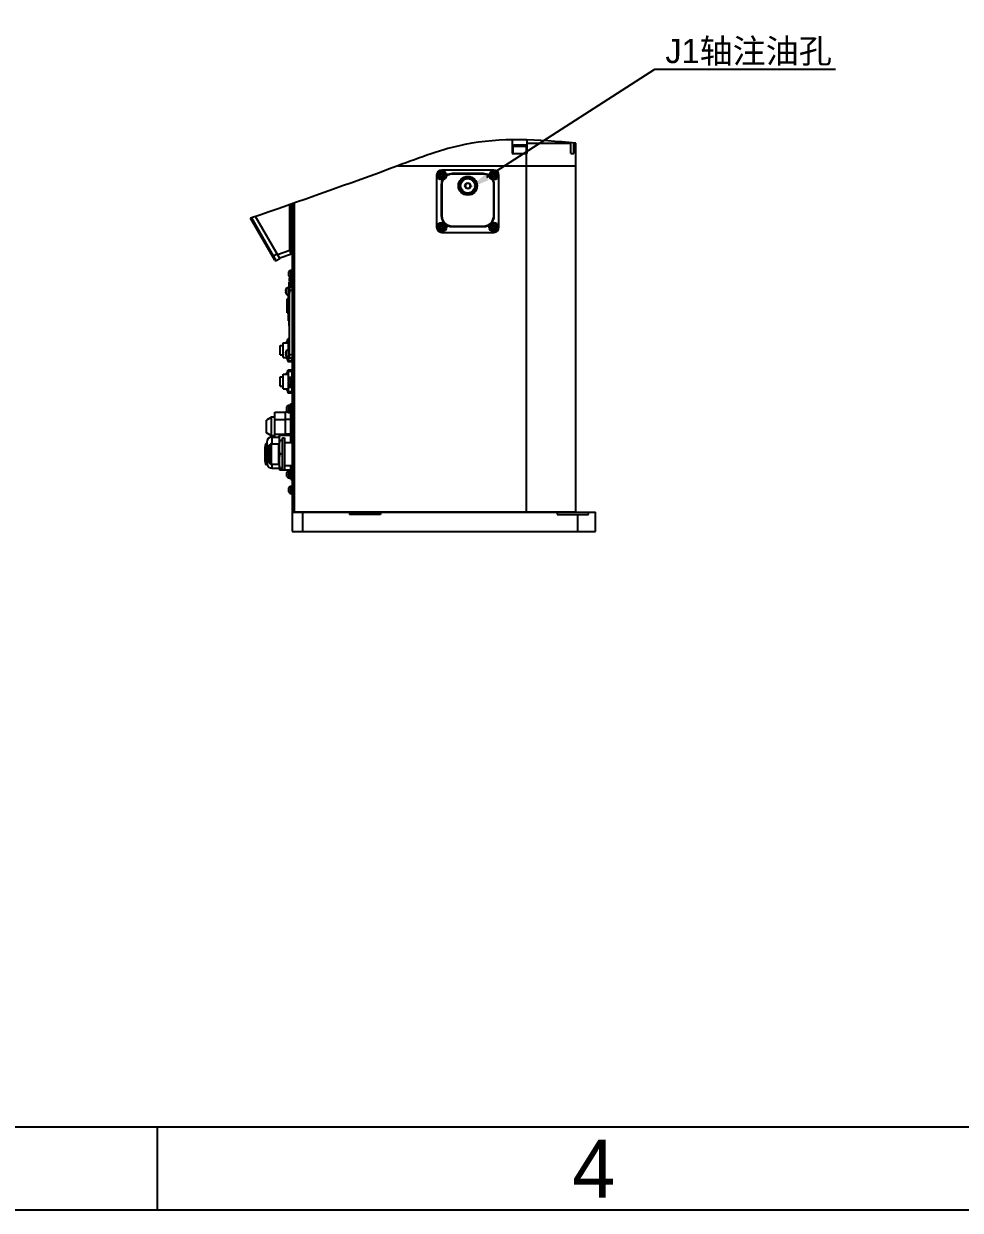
# Model space of a CAD drawing. Header units: millimetres. Extents: x 4086 to 8300, y 123 to 1549.
# Drawn here: x 7001.1 to 7271.5, y 123.6 to 466.3 of the extents above; entities that cross this region are included whole.
import ezdxf
from ezdxf import colors
from ezdxf.entities.mleader import LeaderData, LeaderLine
from ezdxf.enums import TextEntityAlignment as Align
from ezdxf.math import Vec2, Vec3

# ---------------------------------------------------------------- set-up
doc = ezdxf.new("R2010")
doc.units = ezdxf.units.MM
for name, color, linetype in [('02___PRT_ALL_AXES', 7, 'Continuous'), ('03___PRT_ALL_CURVES', 7, 'Continuous'), ('09_ALL_ROUNDS', 7, 'Continuous'), ('20_ALL_FEATURES', 7, 'Continuous'), ('3_ALL_AXES', 7, 'Continuous'), ('7_ALL_FEATURES', 7, 'Continuous'), ('模板', 7, 'Continuous')]:
    doc.layers.add(name, color=color, linetype=linetype)
doc.styles.add('思源黑', font='SourceHanSansCN-Normal.ttf')

# ---------------------------------------------------------------- blocks, each defined once
blk = doc.blocks.new('图纸1')
at = {"color": 2}
blk.add_line((7039.66, 123.62), (7039.66, 147.62), dxfattribs=at)
for points in [[(6283.66, 123.62), (6283.66, 1549.22), (8299.66, 1549.22), (8299.66, 123.62)], [(6403.66, 147.62), (6403.66, 1525.22), (8275.66, 1525.22), (8275.66, 147.62)]]:
    blk.add_lwpolyline(points, close=True, dxfattribs=at)
at = {"color": 2, "style": '思源黑'}
blk.add_text('4', height=16.8, dxfattribs=at).set_placement((7165.66, 135.62), align=Align.MIDDLE_CENTER)
for tag, height, p in [('整机外形图', 19.2, (7891.14, 256.64)), ('当前页', 12, (8059.66, 207.62)), ('总页数', 12, (8203.66, 207.62))]:
    blk.add_attdef(tag, text='', height=height, dxfattribs=at).set_placement(p, align=Align.MIDDLE)
at = {"color": 7, "style": '思源黑'}
for tag, height, p in [('编号', 19.2, (8134.84, 252.67)), ('比例', 12, (7939.66, 171.62))]:
    blk.add_attdef(tag, text='', height=height, dxfattribs=at).set_placement(p, align=Align.MIDDLE)

msp = doc.modelspace()

# ---------------------------------------------------------------- linework, layer by layer
at = {"color": 7, "linetype": 'Continuous'}
for p, q in [((7142.133, 432.787), (7142.133, 428.871)), ((7146.483, 428.871), (7146.483, 432.76)), ((7146.483, 431.871), (7159.025, 431.871)), ((7159.025, 428.871), (7159.025, 431.968)), ((7159.933, 428.871), (7159.933, 431.886)), ((7159.933, 431.871), (7160.508, 431.871)), ((7160.508, 325.371), (7160.508, 431.871)), ((7142.133, 428.871), (7146.483, 428.871)), ((7146.108, 428.871), (7146.108, 325.221)), ((7159.025, 428.871), (7159.933, 428.871)), ((7109.086, 425.271), (7160.509, 425.271)), ((7120.308, 422.571), (7120.308, 407.571)), ((7136.808, 424.071), (7121.808, 424.071)), ((7133.808, 423.021), (7124.808, 423.021)), ((7124.808, 422.871), (7124.808, 423.021)), ((7133.808, 422.871), (7124.808, 422.871)), ((7133.808, 422.871), (7133.808, 423.021)), ((7138.308, 407.571), (7138.308, 422.571)), ((7121.808, 419.871), (7121.658, 419.871)), ((7121.658, 419.871), (7121.658, 410.871)), ((7121.808, 419.871), (7121.808, 410.871)), ((7136.808, 419.871), (7136.958, 419.871)), ((7136.808, 410.871), (7136.808, 419.871)), ((7136.958, 410.871), (7136.958, 419.871)), ((7078.608, 414.32), (7078.608, 325.371)), ((7079.208, 414.53), (7079.208, 325.371)), ((7121.808, 410.871), (7121.658, 410.871)), ((7124.808, 407.871), (7133.808, 407.871)), ((7124.808, 407.871), (7124.808, 407.721)), ((7133.808, 407.871), (7133.808, 407.721)), ((7136.808, 410.871), (7136.958, 410.871)), ((7121.808, 406.071), (7136.808, 406.071)), ((7124.808, 407.721), (7133.808, 407.721)), ((7077.558, 389.831), (7077.558, 390.246)), ((7077.558, 380.496), (7077.558, 388.262)), ((7077.858, 390.246), (7078.608, 390.246)), ((7077.858, 389.717), (7077.858, 390.168)), ((7077.858, 389.346), (7078.608, 389.346)), ((7077.858, 369.846), (7077.858, 388.539)), ((7077.108, 386.856), (7077.558, 386.856)), ((7077.108, 382.836), (7077.108, 386.856)), ((7077.108, 382.836), (7077.558, 382.836)), ((7077.708, 382.326), (7077.558, 382.326)), ((7076.947, 374.421), (7076.763, 374.237)), ((7076.763, 374.237), (7076.763, 374.121)), ((7077.258, 374.421), (7076.947, 374.421)), ((7076.947, 374.421), (7076.947, 374.121)), ((7077.258, 374.871), (7077.376, 375.312)), ((7077.258, 374.871), (7077.258, 374.121)), ((7077.858, 375.312), (7077.376, 375.312)), ((7077.858, 370.746), (7078.608, 370.746)), ((7076.763, 369.921), (7076.763, 369.805)), ((7076.763, 369.805), (7076.947, 369.621)), ((7076.947, 369.921), (7076.947, 369.621)), ((7076.947, 369.621), (7077.258, 369.621)), ((7077.258, 369.921), (7077.258, 369.171)), ((7077.258, 369.171), (7077.376, 368.73)), ((7077.376, 368.73), (7078.608, 368.73)), ((7077.858, 369.846), (7078.608, 369.846)), ((7078.458, 369.077), (7078.458, 368.73)), ((7076.947, 365.421), (7076.763, 365.237)), ((7076.763, 365.237), (7076.763, 365.121)), ((7077.258, 365.421), (7076.947, 365.421)), ((7076.947, 365.421), (7076.947, 365.121)), ((7077.258, 365.871), (7077.376, 366.312)), ((7077.258, 365.871), (7077.258, 365.121)), ((7078.608, 366.312), (7077.376, 366.312)), ((7078.458, 366.312), (7078.458, 365.966)), ((7076.763, 360.921), (7076.763, 360.805)), ((7076.763, 360.805), (7076.947, 360.621)), ((7076.947, 360.921), (7076.947, 360.621)), ((7076.947, 360.621), (7077.258, 360.621)), ((7077.258, 360.921), (7077.258, 360.171)), ((7077.258, 360.171), (7077.376, 359.73)), ((7078.458, 360.077), (7078.458, 359.73)), ((7077.376, 359.73), (7078.608, 359.73)), ((7075.818, 346.698), (7076.418, 346.698)), ((7075.818, 337.345), (7075.818, 346.698)), ((7076.418, 346.698), (7076.418, 337.345)), ((7070.766, 343.911), (7070.767, 343.927)), ((7070.766, 343.911), (7070.766, 340.131)), ((7070.767, 343.927), (7070.946, 344.942)), ((7070.767, 340.116), (7070.767, 343.927)), ((7070.946, 344.942), (7070.946, 339.101)), ((7071.405, 344.991), (7071.005, 344.991)), ((7071.005, 339.051), (7071.005, 344.991)), ((7071.405, 344.991), (7071.405, 339.051)), ((7071.945, 344.256), (7071.405, 344.256)), ((7072.335, 344.601), (7071.945, 344.601)), ((7071.945, 339.441), (7071.945, 344.601)), ((7072.335, 339.261), (7072.335, 344.781)), ((7072.575, 345.021), (7074.735, 345.021)), ((7072.575, 339.021), (7072.575, 345.021)), ((7074.918, 345.32), (7074.735, 345.137)), ((7074.735, 338.905), (7074.735, 345.137)), ((7074.918, 346.041), (7074.923, 346.071)), ((7074.918, 338.001), (7074.918, 346.041)), ((7074.923, 346.071), (7075.818, 346.071)), ((7078.608, 345.321), (7076.418, 345.321)), ((7070.766, 340.131), (7070.767, 340.116)), ((7070.946, 339.101), (7070.767, 340.116)), ((7071.405, 339.786), (7071.945, 339.786)), ((7071.945, 339.441), (7072.335, 339.441)), ((7075.818, 342.021), (7075.034, 342.021)), ((7071.005, 339.051), (7071.405, 339.051)), ((7074.735, 339.021), (7072.575, 339.021)), ((7074.735, 338.905), (7074.918, 338.722)), ((7074.923, 337.971), (7074.918, 338.001)), ((7074.923, 337.971), (7075.818, 337.971)), ((7076.418, 337.345), (7075.818, 337.345)), ((7076.418, 338.721), (7078.608, 338.721)), ((7078.608, 325.371), (7160.509, 325.371)), ((7078.608, 325.221), (7166.208, 325.221)), ((7078.608, 325.221), (7078.608, 319.671)), ((7078.758, 325.221), (7078.758, 325.371)), ((7079.658, 325.221), (7079.658, 325.371)), ((7081.608, 325.221), (7081.608, 319.671)), ((7095.108, 325.221), (7095.108, 324.621)), ((7104.108, 324.621), (7095.108, 324.621)), ((7104.108, 325.221), (7104.108, 324.621)), ((7155.108, 325.221), (7155.108, 324.621)), ((7155.108, 324.621), (7164.108, 324.621)), ((7160.359, 325.236), (7160.359, 325.371)), ((7161.108, 319.671), (7161.108, 324.621)), ((7164.108, 324.621), (7164.108, 325.221)), ((7166.208, 319.671), (7166.208, 325.221)), ((7078.608, 319.671), (7166.208, 319.671))]:
    msp.add_line(p, q, dxfattribs=at)
msp.add_circle((7129.308, 419.511), 2.7, dxfattribs=at)
for centre, radius, start, end in [((7121.808, 422.571), 1.5, 90, 180), ((7124.808, 419.871), 3, 90, 125.44122), ((7124.808, 419.871), 3.15, 90, 122.82671), ((7133.808, 419.871), 3.15, 57.1733, 90), ((7133.808, 419.871), 3, 54.55878, 90), ((7136.808, 422.571), 1.5, 0, 90), ((7124.808, 419.871), 3.15, 153.20515, 180), ((7124.808, 419.871), 3, 150.98668, 180), ((7133.808, 419.871), 3, 0, 29.01331), ((7133.808, 419.871), 3.15, 0, 26.79484), ((7124.808, 410.871), 3.15, 180, 270), ((7124.808, 410.871), 3, 180, 270), ((7133.808, 410.871), 3.15, 270, 0), ((7133.808, 410.871), 3, 270, 0), ((7121.808, 407.571), 1.5, 180, 270), ((7136.808, 407.571), 1.5, 270, 0), ((7077.708, 390.246), 0.15, 90, 180), ((7077.708, 382.326), 0.15, 180, 270), ((7077.708, 380.496), 0.15, 180, 270), ((7071.005, 344.931), 0.06, 90, 170), ((7072.575, 344.781), 0.24, 90, 180), ((7071.005, 339.111), 0.06, 190, 270), ((7072.575, 339.261), 0.24, 180, 270)]:
    msp.add_arc(centre, radius, start, end, dxfattribs=at)
msp.add_open_spline([(7160.508, 431.833), (7149.657, 432.84), (7132.007, 433.962), (7101.291, 422.23), (7080.753, 415.048), (7066.607, 410.141)], degree=3, knots=[4.1646288, 4.1646288, 4.1646288, 4.1646288, 36.2571474, 56.6027059, 101.672603, 101.672603, 101.672603, 101.672603])
for points, knots in [([(7077.558, 382.137), (7077.558, 382.129), (7077.567, 382.116), (7077.584, 382.106), (7077.611, 382.094), (7077.653, 382.084), (7077.689, 382.082), (7077.708, 382.082)], [0, 0, 0, 0, 0.1425848, 0.2422539, 0.3632667, 0.6596153, 1, 1, 1, 1]), ([(7077.558, 381.063), (7077.558, 381.055), (7077.567, 381.042), (7077.584, 381.032), (7077.611, 381.02), (7077.653, 381.01), (7077.689, 381.008), (7077.708, 381.008)], [0, 0, 0, 0, 0.1425848, 0.2422539, 0.3632667, 0.6596153, 1, 1, 1, 1]), ([(7077.376, 375.312), (7077.34, 375.177), (7077.28, 374.905), (7077.258, 374.627), (7077.258, 374.489)], [0, 0, 0, 0, 0.5035588, 1, 1, 1, 1]), ([(7077.258, 374.489), (7077.258, 374.397), (7077.265, 374.274), (7077.279, 374.152), (7077.283, 374.121)], [0, 0, 0, 0, 0.7491956, 1, 1, 1, 1]), ([(7077.283, 369.921), (7077.279, 369.891), (7077.265, 369.769), (7077.258, 369.645), (7077.258, 369.553)], [0, 0, 0, 0, 0.2508044, 1, 1, 1, 1]), ([(7077.258, 369.553), (7077.258, 369.458), (7077.265, 369.332), (7077.28, 369.206), (7077.285, 369.174)], [0, 0, 0, 0, 0.749152, 1, 1, 1, 1]), ([(7077.285, 369.174), (7077.29, 369.137), (7077.313, 368.988), (7077.347, 368.84), (7077.376, 368.73)], [0, 0, 0, 0, 0.2483113, 1, 1, 1, 1]), ([(7077.376, 366.312), (7077.34, 366.177), (7077.28, 365.905), (7077.258, 365.627), (7077.258, 365.489)], [0, 0, 0, 0, 0.5035588, 1, 1, 1, 1]), ([(7077.258, 365.489), (7077.258, 365.397), (7077.265, 365.274), (7077.279, 365.152), (7077.283, 365.121)], [0, 0, 0, 0, 0.7491956, 1, 1, 1, 1]), ([(7077.283, 360.921), (7077.279, 360.891), (7077.265, 360.769), (7077.258, 360.645), (7077.258, 360.553)], [0, 0, 0, 0, 0.2508044, 1, 1, 1, 1]), ([(7077.258, 360.553), (7077.258, 360.458), (7077.265, 360.332), (7077.28, 360.206), (7077.285, 360.174)], [0, 0, 0, 0, 0.749152, 1, 1, 1, 1]), ([(7077.285, 360.174), (7077.29, 360.137), (7077.313, 359.988), (7077.347, 359.84), (7077.376, 359.73)], [0, 0, 0, 0, 0.2483113, 1, 1, 1, 1]), ([(7075.034, 342.021), (7075.017, 342.19), (7074.986, 342.526), (7074.95, 343.033), (7074.928, 343.539), (7074.921, 344.046), (7074.928, 344.553), (7074.95, 345.06), (7074.986, 345.566), (7075.017, 345.903), (7075.034, 346.071)], [0, 0, 0, 0, 0.1250708, 0.2500864, 0.3750565, 0.5, 0.6249435, 0.7499136, 0.8749292, 1, 1, 1, 1]), ([(7075.034, 337.971), (7075.017, 338.14), (7074.986, 338.476), (7074.95, 338.983), (7074.928, 339.489), (7074.921, 339.996), (7074.928, 340.503), (7074.95, 341.01), (7074.986, 341.516), (7075.017, 341.853), (7075.034, 342.021)], [0, 0, 0, 0, 0.1250708, 0.2500864, 0.3750565, 0.5, 0.6249435, 0.7499136, 0.8749292, 1, 1, 1, 1])]:
    msp.add_open_spline(points, degree=3, knots=knots, dxfattribs=at)
at = {"layer": '02___PRT_ALL_AXES', "color": 7, "linetype": 'Continuous'}
for p, q in [((7078.008, 393.118), (7078.008, 391.703)), ((7078.608, 393.04), (7078.008, 393.04)), ((7078.608, 392.315), (7078.008, 392.315)), ((7078.608, 391.703), (7078.008, 391.703)), ((7078.608, 393.152), (7078.395, 393.152)), ((7077.558, 374.956), (7077.858, 374.956)), ((7077.558, 373.283), (7077.858, 373.283)), ((7077.558, 369.086), (7078.458, 369.086)), ((7078.458, 369.846), (7078.458, 369.077)), ((7078.608, 369.077), (7078.458, 369.077)), ((7077.558, 365.956), (7078.458, 365.956)), ((7077.558, 364.283), (7078.458, 364.283)), ((7078.608, 365.966), (7078.458, 365.966)), ((7078.458, 365.966), (7078.458, 363.656)), ((7077.558, 361.348), (7078.458, 361.348)), ((7077.558, 360.086), (7078.458, 360.086)), ((7078.458, 362.087), (7078.458, 360.077)), ((7078.608, 360.077), (7078.458, 360.077))]:
    msp.add_line(p, q, dxfattribs=at)
at = {"layer": '03___PRT_ALL_CURVES', "color": 4, "linetype": 'Continuous'}
for p, q in [((7077.708, 392.967), (7077.708, 391.887)), ((7077.708, 390.351), (7077.708, 391.691)), ((7077.708, 379.051), (7077.708, 387.741)), ((7077.708, 378.855), (7077.708, 377.775))]:
    msp.add_line(p, q, dxfattribs=at)
at = {"layer": '09_ALL_ROUNDS', "color": 7, "linetype": 'Continuous'}
for p, q in [((7077.708, 390.351), (7077.708, 391.092)), ((7077.858, 391.242), (7078.608, 391.242)), ((7077.858, 390.351), (7077.858, 391.242)), ((7077.858, 391.233), (7078.608, 391.233)), ((7077.858, 391.023), (7078.608, 391.023)), ((7077.708, 390.432), (7078.608, 390.432)), ((7077.708, 379.65), (7077.708, 387.741)), ((7077.708, 380.31), (7077.858, 380.31)), ((7078.158, 356.571), (7078.608, 356.571)), ((7078.158, 345.321), (7078.158, 356.571)), ((7078.158, 355.071), (7078.608, 355.071)), ((7078.158, 334.671), (7078.158, 338.721)), ((7078.158, 336.171), (7078.608, 336.171)), ((7078.158, 334.671), (7078.608, 334.671))]:
    msp.add_line(p, q, dxfattribs=at)
for centre, radius, start, end in [((7077.858, 391.092), 0.15, 90, 180), ((7077.852, 391.085), 0.144, 177.36854, 179.9973), ((7077.852, 379.657), 0.144, 180.0027, 182.63152), ((7077.858, 379.65), 0.15, 180, 270)]:
    msp.add_arc(centre, radius, start, end, dxfattribs=at)
for points, knots in [([(7077.708, 391.092), (7077.71, 391.129), (7077.744, 391.204), (7077.821, 391.233), (7077.858, 391.233)], [0, 0, 0, 0, 0.4974428, 1, 1, 1, 1]), ([(7077.708, 390.875), (7077.708, 390.913), (7077.741, 390.992), (7077.82, 391.023), (7077.858, 391.023)], [0, 0, 0, 0, 0.4973342, 1, 1, 1, 1]), ([(7077.708, 379.867), (7077.708, 379.829), (7077.741, 379.75), (7077.82, 379.719), (7077.858, 379.719)], [0, 0, 0, 0, 0.4973342, 1, 1, 1, 1]), ([(7077.708, 379.651), (7077.71, 379.614), (7077.744, 379.539), (7077.821, 379.509), (7077.858, 379.509)], [0, 0, 0, 0, 0.4974428, 1, 1, 1, 1])]:
    msp.add_open_spline(points, degree=3, knots=knots, dxfattribs=at)
at = {"layer": '20_ALL_FEATURES', "color": 7, "linetype": 'Continuous'}
for p, q in [((7142.358, 430.971), (7146.258, 430.971)), ((7142.358, 428.871), (7142.358, 430.971)), ((7145.958, 431.271), (7142.658, 431.271)), ((7146.258, 428.871), (7146.258, 430.971)), ((7128.442, 419.493), (7128.859, 420.252)), ((7128.891, 418.752), (7128.442, 419.493)), ((7128.859, 420.252), (7129.725, 420.27)), ((7129.757, 418.771), (7128.891, 418.752)), ((7129.725, 420.27), (7130.174, 419.53)), ((7130.174, 419.53), (7129.757, 418.771)), ((7077.941, 400.947), (7077.941, 414.086)), ((7078.458, 400.243), (7078.458, 414.267)), ((7078.458, 413.589), (7078.608, 413.589)), ((7073.589, 398.048), (7066.607, 410.141)), ((7073.999, 397.938), (7066.896, 410.241)), ((7075.038, 398.538), (7068.05, 410.642)), ((7078.608, 402.62), (7078.458, 402.62)), ((7078.458, 401.323), (7078.608, 401.323)), ((7072.745, 399.482), (7072.744, 399.486)), ((7072.757, 399.489), (7072.746, 399.483)), ((7072.78, 399.434), (7072.773, 399.43)), ((7072.845, 399.302), (7072.846, 399.301)), ((7072.871, 399.264), (7072.868, 399.27)), ((7072.893, 399.219), (7072.893, 399.22)), ((7072.907, 399.228), (7072.896, 399.222)), ((7072.954, 399.122), (7072.965, 399.128)), ((7072.982, 399.1), (7072.968, 399.092)), ((7072.973, 399.089), (7072.984, 399.095)), ((7074.288, 399.837), (7072.989, 399.087)), ((7073.002, 399.039), (7073.003, 399.04)), ((7073.999, 397.938), (7075.038, 398.538)), ((7074.393, 399.656), (7077.941, 400.947)), ((7078.063, 399.679), (7075.019, 398.571)), ((7076.013, 374.121), (7077.558, 374.121)), ((7076.013, 369.921), (7076.013, 374.121)), ((7077.558, 371.831), (7077.558, 374.956)), ((7075.113, 373.371), (7076.013, 373.371)), ((7075.113, 370.671), (7075.113, 373.371)), ((7075.113, 370.671), (7076.013, 370.671)), ((7077.558, 369.086), (7077.558, 370.262)), ((7076.013, 369.921), (7077.558, 369.921)), ((7075.113, 364.371), (7076.013, 364.371)), ((7075.113, 361.671), (7075.113, 364.371)), ((7076.013, 365.121), (7077.558, 365.121)), ((7076.013, 360.921), (7076.013, 365.121)), ((7077.558, 363.156), (7077.558, 365.956)), ((7075.113, 361.671), (7076.013, 361.671)), ((7076.013, 360.921), (7077.558, 360.921)), ((7077.558, 362.744), (7077.558, 362.999)), ((7077.558, 360.086), (7077.558, 362.587)), ((7073.538, 354.127), (7076.538, 354.127)), ((7073.538, 346.941), (7073.538, 354.127)), ((7076.538, 354.127), (7076.538, 347.496)), ((7077.387, 354.127), (7076.628, 354.127)), ((7076.628, 347.496), (7076.628, 354.127)), ((7078.008, 354.127), (7077.795, 354.127)), ((7072.638, 352.671), (7071.138, 351.805)), ((7071.138, 348.137), (7071.138, 351.805)), ((7073.538, 352.671), (7072.638, 352.671)), ((7072.638, 347.271), (7072.638, 352.671)), ((7073.538, 351.976), (7076.538, 351.976)), ((7076.538, 352.761), (7076.628, 352.761)), ((7078.158, 351.976), (7076.628, 351.976)), ((7072.638, 347.271), (7071.138, 348.137)), ((7073.538, 347.271), (7072.638, 347.271)), ((7072.758, 346.941), (7074.858, 346.941)), ((7072.758, 346.941), (7072.758, 345.021)), ((7073.538, 347.82), (7076.538, 347.82)), ((7074.858, 346.971), (7074.93, 347.487)), ((7074.858, 346.971), (7074.858, 345.26)), ((7074.932, 347.496), (7078.158, 347.496)), ((7074.932, 347.496), (7074.932, 347.487)), ((7078.158, 347.487), (7074.932, 347.487)), ((7078.158, 347.82), (7076.628, 347.82)), ((7071.258, 345.441), (7071.258, 344.991)), ((7072.758, 339.021), (7072.758, 338.001)), ((7072.758, 338.001), (7074.858, 338.001)), ((7074.858, 338.782), (7074.858, 337.971)), ((7074.858, 337.971), (7074.932, 337.446)), ((7074.932, 337.456), (7075.818, 337.456)), ((7074.932, 337.456), (7074.932, 337.446)), ((7074.932, 337.446), (7075.818, 337.446)), ((7076.418, 337.456), (7078.008, 337.456)), ((7076.418, 337.446), (7078.008, 337.446))]:
    msp.add_line(p, q, dxfattribs=at)
for radius in [2.4, 2.1]:
    msp.add_circle((7129.308, 419.511), radius, dxfattribs=at)
for centre, radius, start, end in [((7142.658, 430.971), 0.3, 90, 180), ((7145.958, 430.971), 0.3, 0, 90), ((7129.308, 419.511), 0.75, 91.21135, 270.0553), ((7129.308, 419.511), 0.75, 271.21135, 90.0553), ((7074.328, 400.155), 1.719, 200.32494, 203.01874), ((7074.544, 400.228), 1.947, 202.51456, 202.73921), ((7074.375, 400.076), 1.72, 200.29223, 201.91862), ((7074.372, 400.075), 1.717, 201.91875, 203.01956), ((7073.326, 399.579), 0.555, 207.37749, 209.97833), ((7073.44, 399.456), 0.601, 195.71904, 197.99672), ((7073.066, 399.412), 0.246, 215.70403, 216.22855), ((7073.03, 399.386), 0.201, 216.18075, 218.13562), ((7073.02, 399.322), 0.16, 201.04677, 201.82072), ((7073.373, 399.497), 0.555, 210.02167, 212.62251), ((7074.326, 400.155), 1.717, 216.98042, 218.03887), ((7073.93, 399.759), 1.174, 217.22911, 217.59382), ((7074.048, 399.85), 1.324, 217.58936, 217.77427), ((7074.373, 400.077), 1.719, 216.98126, 219.67505), ((7074.101, 399.891), 1.391, 217.77399, 219.48985), ((7073.849, 398.198), 0.3, 210, 300), ((7077.858, 400.243), 0.6, 290, 0), ((7072.758, 345.441), 1.5, 90, 180), ((7072.758, 339.501), 1.5, 197.54146, 270), ((7082.903, 338.574), 8.045, 178.54031, 179.99777)]:
    msp.add_arc(centre, radius, start, end, dxfattribs=at)
for points, knots in [([(7072.746, 399.483), (7072.749, 399.475), (7072.755, 399.462), (7072.762, 399.447), (7072.767, 399.438), (7072.769, 399.434), (7072.771, 399.431), (7072.772, 399.43), (7072.773, 399.43)], [0, 0, 0, 0, 0.4036972, 0.7219949, 0.8394731, 0.9253136, 0.9781558, 1, 1, 1, 1]), ([(7072.761, 399.448), (7072.761, 399.448), (7072.76, 399.449), (7072.76, 399.45), (7072.758, 399.452), (7072.756, 399.457), (7072.753, 399.465), (7072.75, 399.472), (7072.748, 399.475)], [0, 0, 0, 0, 0.0185172, 0.0678001, 0.1493488, 0.2623794, 0.5776786, 1, 1, 1, 1]), ([(7072.849, 399.303), (7072.845, 399.307), (7072.835, 399.32), (7072.821, 399.343), (7072.806, 399.372), (7072.796, 399.393), (7072.792, 399.403)], [0, 0, 0, 0, 0.1601377, 0.4055125, 0.7004187, 1, 1, 1, 1]), ([(7072.846, 399.301), (7072.847, 399.298), (7072.854, 399.287), (7072.861, 399.276), (7072.866, 399.269)], [0, 0, 0, 0, 0.2708275, 1, 1, 1, 1]), ([(7072.875, 399.283), (7072.872, 399.285), (7072.864, 399.291), (7072.855, 399.298), (7072.849, 399.303)], [0, 0, 0, 0, 0.2538121, 1, 1, 1, 1]), ([(7072.893, 399.22), (7072.89, 399.224), (7072.883, 399.238), (7072.876, 399.252), (7072.871, 399.262)], [0, 0, 0, 0, 0.2815505, 1, 1, 1, 1]), ([(7072.892, 399.254), (7072.892, 399.251), (7072.893, 399.24), (7072.895, 399.23), (7072.896, 399.222)], [0, 0, 0, 0, 0.2538121, 1, 1, 1, 1]), ([(7072.896, 399.222), (7072.898, 399.216), (7072.904, 399.201), (7072.917, 399.178), (7072.934, 399.15), (7072.947, 399.131), (7072.954, 399.122)], [0, 0, 0, 0, 0.1601377, 0.4055125, 0.7004187, 1, 1, 1, 1]), ([(7072.968, 399.092), (7072.968, 399.093), (7072.971, 399.091), (7072.972, 399.09), (7072.973, 399.089)], [0, 0, 0, 0, 0.2984027, 1, 1, 1, 1]), ([(7072.968, 399.091), (7072.968, 399.091), (7072.968, 399.091), (7072.968, 399.092), (7072.968, 399.092)], [0, 0, 0, 0, 0.3738922, 1, 1, 1, 1]), ([(7073, 399.043), (7072.996, 399.048), (7072.988, 399.059), (7072.978, 399.072), (7072.972, 399.083), (7072.968, 399.088), (7072.968, 399.091)], [0, 0, 0, 0, 0.3614757, 0.6615247, 0.879178, 1, 1, 1, 1]), ([(7072.973, 399.089), (7072.975, 399.087), (7072.983, 399.08), (7072.992, 399.074), (7072.998, 399.069)], [0, 0, 0, 0, 0.2464533, 1, 1, 1, 1]), ([(7072.978, 399.073), (7072.978, 399.073), (7072.978, 399.072), (7072.979, 399.071), (7072.98, 399.069), (7072.983, 399.065), (7072.988, 399.058), (7072.992, 399.052), (7072.995, 399.048)], [0, 0, 0, 0, 0.0185174, 0.0677999, 0.1493479, 0.2623778, 0.5776762, 1, 1, 1, 1]), ([(7077.941, 400.947), (7077.968, 400.792), (7078.014, 400.5), (7078.058, 400.152), (7078.077, 399.924), (7078.083, 399.799), (7078.079, 399.73), (7078.074, 399.683), (7078.063, 399.679)], [0, 0, 0, 0, 0.3705175, 0.6921037, 0.8179627, 0.9130749, 0.9738642, 1, 1, 1, 1]), ([(7078.458, 400.899), (7078.458, 400.913), (7078.385, 400.919), (7078.299, 400.936), (7078.127, 400.943), (7078.007, 400.947), (7077.941, 400.947)], [0, 0, 0, 0, 0.0751065, 0.2911509, 0.6231101, 1, 1, 1, 1]), ([(7074.932, 347.487), (7074.92, 347.394), (7074.878, 347.022), (7074.858, 346.648), (7074.858, 346.368)], [0, 0, 0, 0, 0.2507114, 1, 1, 1, 1]), ([(7074.858, 346.368), (7074.858, 346.119), (7074.874, 345.787), (7074.908, 345.456), (7074.917, 345.373)], [0, 0, 0, 0, 0.7494132, 1, 1, 1, 1]), ([(7074.858, 338.574), (7074.858, 338.481), (7074.865, 338.107), (7074.897, 337.734), (7074.932, 337.456)], [0, 0, 0, 0, 0.2495627, 1, 1, 1, 1])]:
    msp.add_open_spline(points, degree=3, knots=knots, dxfattribs=at)
at = {"layer": '3_ALL_AXES', "color": 7, "linetype": 'Continuous'}
for p, q in [((7077.64, 393.494), (7077.64, 394.648)), ((7078.395, 395.091), (7078.305, 395.091)), ((7078.305, 393.051), (7078.305, 395.091)), ((7078.395, 393.051), (7078.395, 395.091)), ((7078.608, 394.856), (7078.395, 394.856)), ((7078.395, 393.051), (7078.305, 393.051)), ((7078.608, 393.287), (7078.395, 393.287)), ((7076.74, 389.623), (7076.74, 388.469)), ((7077.405, 390.066), (7077.495, 390.066)), ((7077.405, 390.066), (7077.405, 388.026)), ((7077.405, 388.026), (7077.495, 388.026)), ((7077.495, 390.066), (7077.495, 388.026)), ((7077.495, 389.831), (7077.708, 389.831)), ((7077.495, 388.262), (7077.708, 388.262)), ((7077.708, 390.351), (7077.858, 390.351)), ((7077.708, 390.351), (7077.708, 387.741)), ((7077.708, 387.741), (7077.858, 387.741)), ((7077.858, 390.351), (7077.858, 390.168)), ((7077.858, 389.721), (7077.858, 388.539)), ((7076.74, 371.623), (7076.74, 370.469)), ((7077.405, 372.066), (7077.495, 372.066)), ((7077.405, 372.066), (7077.405, 370.026)), ((7077.495, 372.066), (7077.495, 370.026)), ((7077.495, 371.831), (7077.708, 371.831)), ((7077.495, 370.262), (7077.708, 370.262)), ((7077.708, 372.351), (7077.858, 372.351)), ((7077.708, 372.351), (7077.708, 369.741)), ((7077.405, 370.026), (7077.495, 370.026)), ((7077.708, 369.741), (7077.858, 369.741)), ((7077.858, 369.846), (7077.858, 369.741)), ((7077.64, 362.294), (7077.64, 363.448)), ((7078.305, 363.891), (7078.395, 363.891)), ((7078.305, 361.851), (7078.305, 363.891)), ((7078.395, 361.851), (7078.395, 363.891)), ((7078.395, 363.656), (7078.608, 363.656)), ((7078.305, 361.851), (7078.395, 361.851)), ((7078.395, 362.087), (7078.608, 362.087)), ((7077.04, 354.494), (7077.04, 355.648)), ((7077.795, 356.091), (7077.705, 356.091)), ((7077.705, 354.051), (7077.705, 356.091)), ((7077.795, 354.051), (7077.705, 354.051)), ((7077.795, 354.051), (7077.795, 356.091)), ((7078.008, 355.856), (7077.795, 355.856)), ((7078.008, 354.287), (7077.795, 354.287)), ((7078.158, 356.376), (7078.008, 356.376)), ((7078.008, 353.766), (7078.008, 356.376)), ((7078.158, 353.766), (7078.008, 353.766)), ((7077.04, 335.594), (7077.04, 336.748)), ((7077.795, 337.191), (7077.705, 337.191)), ((7077.705, 335.151), (7077.705, 337.191)), ((7077.795, 335.151), (7077.795, 337.191)), ((7078.008, 336.956), (7077.795, 336.956)), ((7078.158, 337.476), (7078.008, 337.476)), ((7078.008, 334.866), (7078.008, 337.476)), ((7077.795, 335.151), (7077.705, 335.151)), ((7078.008, 335.387), (7077.795, 335.387)), ((7078.158, 334.866), (7078.008, 334.866)), ((7078.395, 332.691), (7078.305, 332.691)), ((7078.305, 330.651), (7078.305, 332.691)), ((7078.395, 330.651), (7078.395, 332.691)), ((7078.608, 332.456), (7078.395, 332.456)), ((7077.64, 331.094), (7077.64, 332.248)), ((7078.395, 330.651), (7078.305, 330.651)), ((7078.608, 330.887), (7078.395, 330.887))]:
    msp.add_line(p, q, dxfattribs=at)
for centre, radius in [((7121.808, 422.571), 1.305), ((7121.808, 422.571), 1.02), ((7121.808, 422.571), 0.577), ((7136.808, 422.571), 1.305), ((7136.808, 422.571), 1.02), ((7136.808, 422.571), 0.577), ((7121.808, 407.571), 1.305), ((7121.808, 407.571), 1.02), ((7121.808, 407.571), 0.577), ((7136.808, 407.571), 1.305), ((7136.808, 407.571), 1.02), ((7136.808, 407.571), 0.577)]:
    msp.add_circle(centre, radius, dxfattribs=at)
for centre, radius, start, end in [((7079.025, 394.071), 1.5, 157.38014, 160.12313), ((7078.305, 394.371), 0.72, 90, 157.38014), ((7079.025, 394.071), 1.5, 199.87687, 202.61986), ((7078.305, 393.771), 0.72, 202.61986, 270), ((7077.405, 389.346), 0.72, 90, 157.38014), ((7077.405, 388.746), 0.72, 202.61986, 270), ((7077.405, 371.346), 0.72, 90, 157.38014), ((7077.405, 370.746), 0.72, 202.61986, 270), ((7078.305, 363.171), 0.72, 90, 157.38014), ((7078.305, 362.571), 0.72, 202.61986, 270), ((7078.425, 355.071), 1.5, 157.38014, 160.12313), ((7078.425, 355.071), 1.5, 199.87687, 202.61986), ((7077.705, 355.371), 0.72, 90, 157.38014), ((7077.705, 354.771), 0.72, 202.61986, 270), ((7078.425, 336.171), 1.5, 157.38014, 160.12313), ((7077.705, 336.471), 0.72, 90, 157.38014), ((7078.425, 336.171), 1.5, 199.87687, 202.61986), ((7077.705, 335.871), 0.72, 202.61986, 270), ((7078.305, 331.971), 0.72, 90, 157.38014), ((7079.025, 331.671), 1.5, 157.38014, 160.12313), ((7079.025, 331.671), 1.5, 199.87687, 202.61986), ((7078.305, 331.371), 0.72, 202.61986, 270)]:
    msp.add_arc(centre, radius, start, end, dxfattribs=at)
at = {"layer": '7_ALL_FEATURES', "color": 7, "linetype": 'Continuous'}
for p, q in [((7121.298, 422.699), (7121.681, 422.699)), ((7121.298, 422.444), (7121.298, 422.699)), ((7121.681, 422.444), (7121.298, 422.444)), ((7121.681, 423.081), (7121.936, 423.081)), ((7121.681, 422.699), (7121.681, 423.081)), ((7121.681, 422.061), (7121.681, 422.444)), ((7121.936, 422.061), (7121.681, 422.061)), ((7121.936, 423.081), (7121.936, 422.699)), ((7121.936, 422.699), (7122.318, 422.699)), ((7122.318, 422.444), (7121.936, 422.444)), ((7121.936, 422.444), (7121.936, 422.061)), ((7122.318, 422.699), (7122.318, 422.444)), ((7136.298, 422.699), (7136.681, 422.699)), ((7136.298, 422.444), (7136.298, 422.699)), ((7136.681, 422.444), (7136.298, 422.444)), ((7136.681, 423.081), (7136.936, 423.081)), ((7136.681, 422.699), (7136.681, 423.081)), ((7136.681, 422.061), (7136.681, 422.444)), ((7136.936, 422.061), (7136.681, 422.061)), ((7136.936, 423.081), (7136.936, 422.699)), ((7136.936, 422.699), (7137.318, 422.699)), ((7137.318, 422.444), (7136.936, 422.444)), ((7136.936, 422.444), (7136.936, 422.061)), ((7137.318, 422.699), (7137.318, 422.444)), ((7121.681, 408.081), (7121.936, 408.081)), ((7121.681, 407.699), (7121.681, 408.081)), ((7121.936, 408.081), (7121.936, 407.699)), ((7136.681, 408.081), (7136.936, 408.081)), ((7136.681, 407.699), (7136.681, 408.081)), ((7136.936, 408.081), (7136.936, 407.699)), ((7121.298, 407.699), (7121.681, 407.699)), ((7121.298, 407.444), (7121.298, 407.699)), ((7121.681, 407.444), (7121.298, 407.444)), ((7121.681, 407.061), (7121.681, 407.444)), ((7121.936, 407.061), (7121.681, 407.061)), ((7121.936, 407.699), (7122.318, 407.699)), ((7122.318, 407.444), (7121.936, 407.444)), ((7121.936, 407.444), (7121.936, 407.061)), ((7122.318, 407.699), (7122.318, 407.444)), ((7136.298, 407.699), (7136.681, 407.699)), ((7136.298, 407.444), (7136.298, 407.699)), ((7136.681, 407.444), (7136.298, 407.444)), ((7136.681, 407.061), (7136.681, 407.444)), ((7136.936, 407.061), (7136.681, 407.061)), ((7136.936, 407.699), (7137.318, 407.699)), ((7137.318, 407.444), (7136.936, 407.444)), ((7136.936, 407.444), (7136.936, 407.061)), ((7137.318, 407.699), (7137.318, 407.444)), ((7077.536, 394.199), (7077.62, 394.199)), ((7077.614, 394.581), (7077.62, 394.581)), ((7077.62, 393.944), (7077.536, 393.944)), ((7077.62, 393.561), (7077.614, 393.561)), ((7076.636, 389.174), (7076.72, 389.174)), ((7076.72, 388.919), (7076.636, 388.919)), ((7076.714, 389.556), (7076.72, 389.556)), ((7076.72, 388.536), (7076.714, 388.536)), ((7076.636, 371.174), (7076.72, 371.174)), ((7076.72, 370.919), (7076.636, 370.919)), ((7076.714, 371.556), (7076.72, 371.556)), ((7076.72, 370.536), (7076.714, 370.536)), ((7077.614, 363.381), (7077.62, 363.381)), ((7077.536, 362.999), (7077.62, 362.999)), ((7077.62, 362.744), (7077.536, 362.744)), ((7077.62, 362.361), (7077.614, 362.361)), ((7076.936, 355.199), (7077.02, 355.199)), ((7077.02, 354.944), (7076.936, 354.944)), ((7077.014, 355.581), (7077.02, 355.581)), ((7077.02, 354.561), (7077.014, 354.561)), ((7076.936, 336.299), (7077.02, 336.299)), ((7077.02, 336.044), (7076.936, 336.044)), ((7077.014, 336.681), (7077.02, 336.681)), ((7077.02, 335.661), (7077.014, 335.661)), ((7077.536, 331.799), (7077.62, 331.799)), ((7077.62, 331.544), (7077.536, 331.544)), ((7077.614, 332.181), (7077.62, 332.181)), ((7077.62, 331.161), (7077.614, 331.161))]:
    msp.add_line(p, q, dxfattribs=at)
for centre, radius, start, end in [((7079.025, 394.071), 1.495, 160.04787, 175.10622), ((7079.025, 394.071), 1.411, 174.81427, 185.18573), ((7079.025, 394.071), 1.495, 184.89378, 199.95213), ((7078.125, 389.046), 1.495, 160.04787, 175.10622), ((7078.125, 389.046), 1.495, 184.89378, 199.95213), ((7078.125, 389.046), 1.5, 157.38014, 160.12313), ((7078.125, 389.046), 1.411, 174.81427, 185.18573), ((7078.125, 389.046), 1.5, 199.87687, 202.61986), ((7078.125, 371.046), 1.495, 160.04787, 175.10622), ((7078.125, 371.046), 1.495, 184.89378, 199.95213), ((7078.125, 371.046), 1.5, 157.38014, 160.12313), ((7078.125, 371.046), 1.411, 174.81427, 185.18573), ((7078.125, 371.046), 1.5, 199.87687, 202.61986), ((7079.025, 362.871), 1.495, 160.04787, 175.10622), ((7079.025, 362.871), 1.5, 157.38014, 160.12313), ((7079.025, 362.871), 1.495, 184.89378, 199.95213), ((7079.025, 362.871), 1.411, 174.81427, 185.18573), ((7079.025, 362.871), 1.5, 199.87687, 202.61986), ((7078.425, 355.071), 1.495, 160.04787, 175.10622), ((7078.425, 355.071), 1.495, 184.89378, 199.95213), ((7078.425, 355.071), 1.411, 174.81427, 185.18573), ((7078.425, 336.171), 1.495, 160.04787, 175.10622), ((7078.425, 336.171), 1.495, 184.89378, 199.95213), ((7078.425, 336.171), 1.411, 174.81427, 185.18573), ((7079.025, 331.671), 1.495, 160.04787, 175.10622), ((7079.025, 331.671), 1.495, 184.89378, 199.95213), ((7079.025, 331.671), 1.411, 174.81427, 185.18573)]:
    msp.add_arc(centre, radius, start, end, dxfattribs=at)

# ---------------------------------------------------------------- block references
at = {"layer": '模板'}
msp.add_blockref('图纸1', (0, 0), dxfattribs=at)

# ---------------------------------------------------------------- leaders
ml = msp.add_multileader_mtext('Standard')
ml.set_content('J1轴注油孔', style='思源黑')
ml.set_leader_properties()
ml.build(insert=Vec2(0, 0))
ml.multileader.update_dxf_attribs({"text_left_attachment_type": 5, "text_right_attachment_type": 5, "dogleg_length": 1, "arrow_head_size": 6})
ctx = ml.context
ctx.base_point, ctx.char_height, ctx.arrow_head_size, ctx.plane_origin = Vec3(7184.349, 453.189), 7, 6, Vec3(7129.757, 418.771)
ctx.left_attachment, ctx.right_attachment = 5, 5
notes = []
notes.append((ctx, [(0, (1, 1, 0), (7183.349, 453.189), (1, 0), 1, [(0, [(7129.757, 418.771)], 0, [])])]))
ctx.mtext.insert, ctx.mtext.flow_direction = Vec3(7186.349, 461.945), 5
for ctx, leaders in notes:
    for number, flags, end, landing, length, lines in leaders:
        leader = LeaderData()
        leader.index, (leader.has_last_leader_line, leader.has_dogleg_vector, leader.attachment_direction) = number, flags
        leader.last_leader_point, leader.dogleg_vector, leader.dogleg_length = Vec3(end), Vec3(landing), length
        for number, points, colour, breaks in lines:
            line = LeaderLine()
            line.index, line.vertices, line.color, line.breaks = number, Vec3.list(points), colors.encode_raw_color(colour), breaks
            leader.lines.append(line)
        ctx.leaders.append(leader)

doc.saveas('drawing.dxf')
